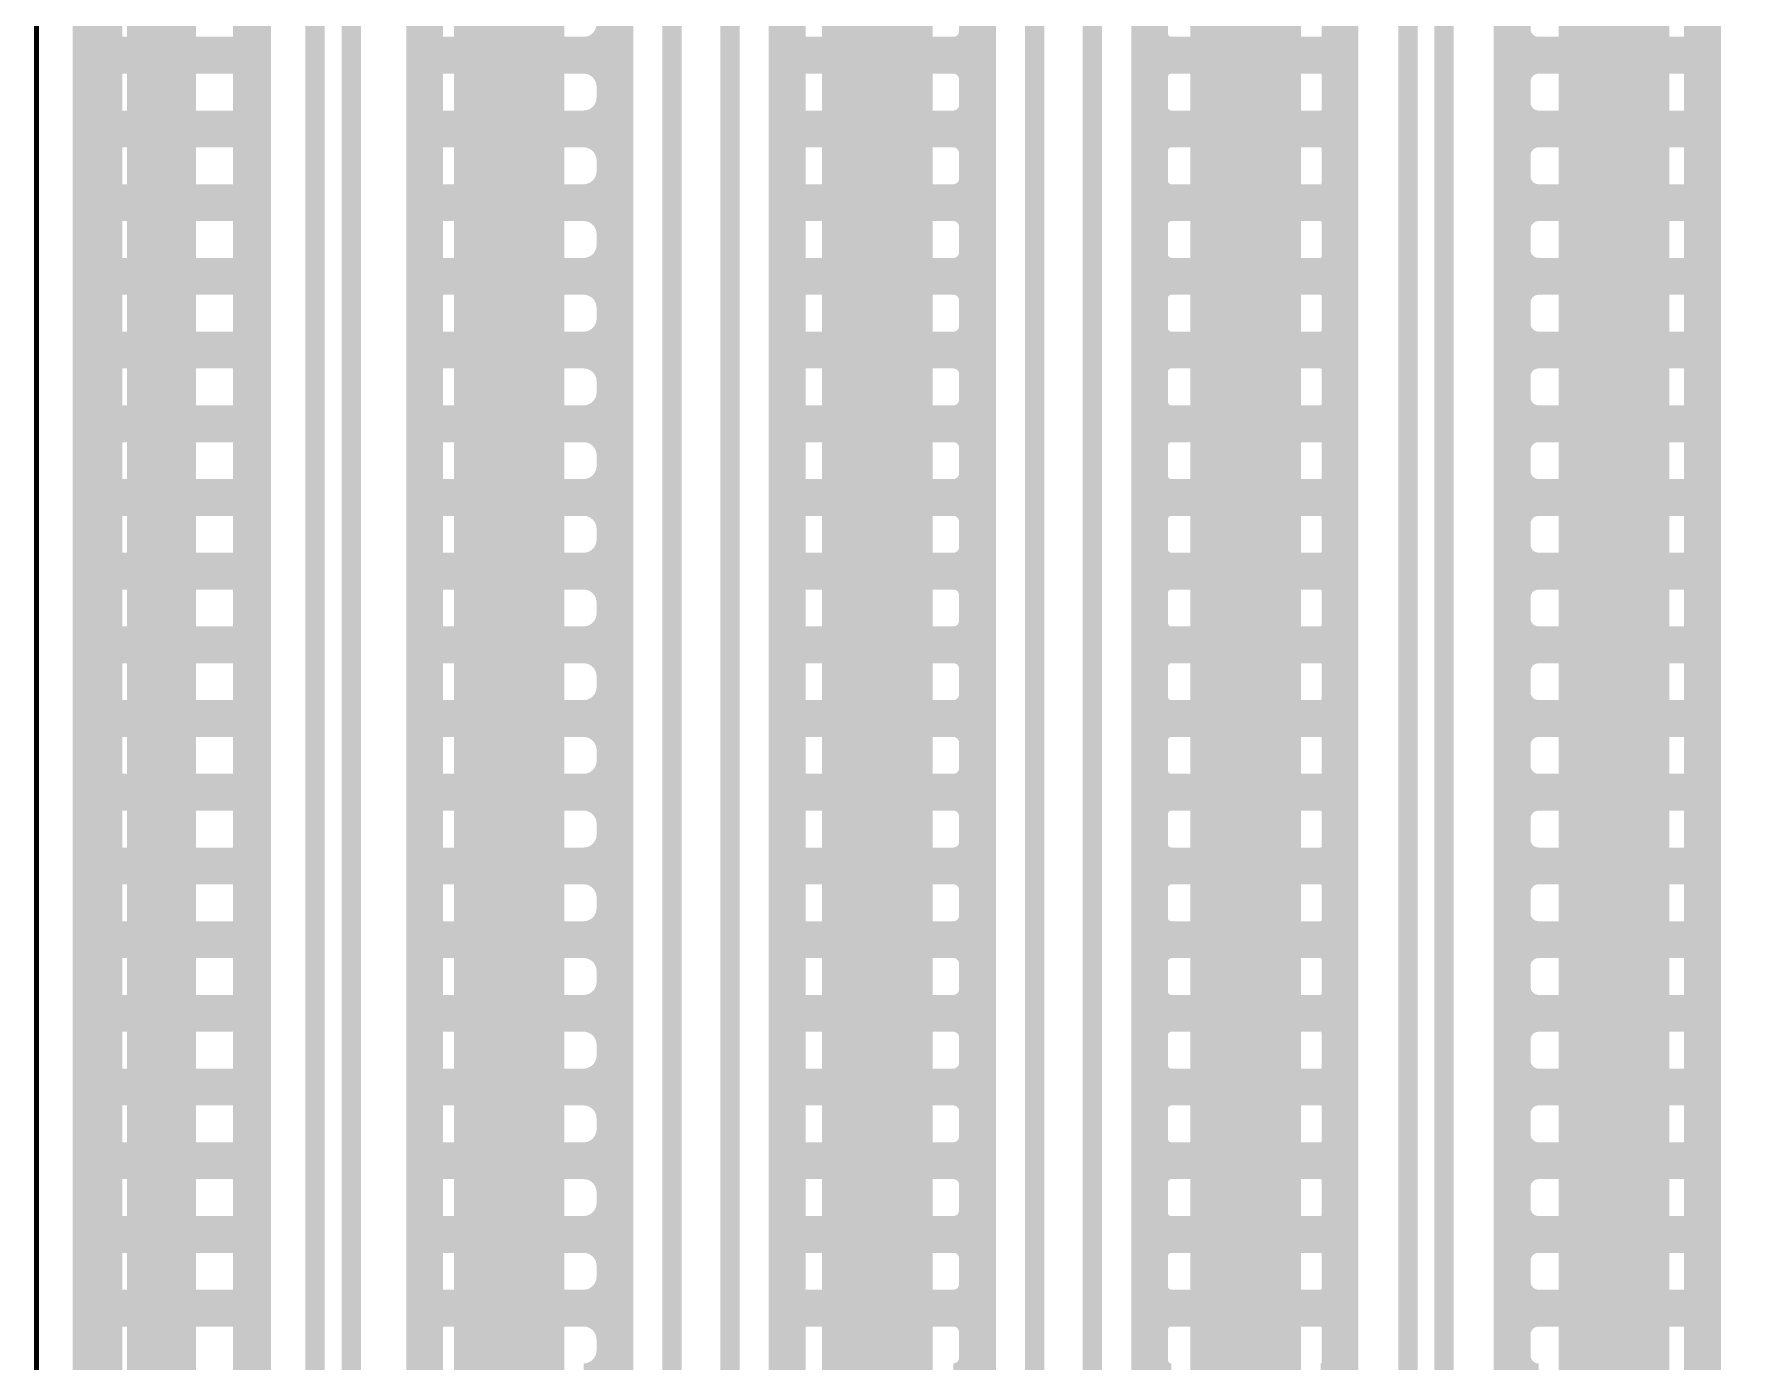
# Model space of a CAD drawing. Header units: millimetres. Extents: x 2260 to 2572, y -21 to 200.
# Drawn here: x 2292.68 to 2299.74, y 72.66 to 78.15 of the extents above; entities that cross this region are included whole.
import ezdxf

# ---------------------------------------------------------------- set-up
doc = ezdxf.new("R2010")
doc.units = ezdxf.units.MM
doc.layers.get('0').update_dxf_attribs({"lineweight": 18})
doc.layers.add('01', color=1, linetype='Continuous', lineweight=18)
doc.layers.add('DIM', color=3, linetype='Continuous', lineweight=13)

# ---------------------------------------------------------------- blocks, each defined once
blk = doc.blocks.new('PAD_R1')
blk.add_lwpolyline([(0.25, 0, 0.5, 0.5, 1), (-0.25, 0, 0.5, 0.5, 1)], format="xyseb", close=True)

msp = doc.modelspace()

# ---------------------------------------------------------------- linework, layer by layer
at = {"layer": '01'}
msp.add_lwpolyline([(2318.1914, 62.078, 0.02, 0.02, -0.414219), (2317.8914, 61.778, 0.02, 0.02, 0), (2292.9916, 61.778, 0.02, 0.02, -0.414219), (2292.6916, 62.078, 0.02, 0.02, 0), (2292.6916, 141.4405, 0.02, 0.02, -0.414219), (2292.9916, 141.7405, 0.02, 0.02, 0), (2317.8914, 141.7405, 0.02, 0.02, -0.414219), (2318.1914, 141.4405, 0.02, 0.02, 0)], format="xyseb", close=True, dxfattribs=at)
for points in [[(2293.1915, 139.8406, 0.2499, 0.2499, 0), (2293.1915, 63.6406, 0.2499, 0.2499, 0)], [(2294.6916, 139.8406, 0.2499, 0.2499, 0), (2294.6916, 63.6406, 0.2499, 0.2499, 0)], [(2296.1915, 139.8406, 0.2499, 0.2499, 0), (2296.1915, 63.6406, 0.2499, 0.2499, 0)], [(2297.6916, 139.8406, 0.2499, 0.2499, 0), (2297.6916, 63.6406, 0.2499, 0.2499, 0)], [(2299.1915, 139.8406, 0.2499, 0.2499, 0), (2299.1915, 63.6406, 0.2499, 0.2499, 0)], [(2292.9177, 137.2406, 0.1524, 0.1524, 0), (2292.9177, 66.2405, 0.1524, 0.1524, 0)], [(2292.9708, 137.2406, 0.1524, 0.1524, 0), (2292.9708, 66.2405, 0.1524, 0.1524, 0)], [(2293.2756, 137.2406, 0.1524, 0.1524, 0), (2293.2756, 66.2405, 0.1524, 0.1524, 0)], [(2293.5804, 137.2406, 0.1524, 0.1524, 0), (2293.5804, 66.2405, 0.1524, 0.1524, 0)], [(2293.5854, 137.2406, 0.1524, 0.1524, 0), (2293.5854, 66.2405, 0.1524, 0.1524, 0)], [(2294.2977, 137.2406, 0.1524, 0.1524, 0), (2294.2977, 66.2405, 0.1524, 0.1524, 0)], [(2294.4948, 137.2406, 0.1524, 0.1524, 0), (2294.4948, 66.2405, 0.1524, 0.1524, 0)], [(2294.7996, 137.2406, 0.1524, 0.1524, 0), (2294.7996, 66.2405, 0.1524, 0.1524, 0)], [(2295.0853, 66.3205, 0.1524, 0.1524, 0), (2295.0853, 137.2406, 0.1524, 0.1524, 0)], [(2295.7978, 137.2406, 0.1524, 0.1524, 0), (2295.7978, 66.2405, 0.1524, 0.1524, 0)], [(2296.0188, 137.2406, 0.1524, 0.1524, 0), (2296.0188, 66.2405, 0.1524, 0.1524, 0)], [(2296.3236, 137.2406, 0.1524, 0.1524, 0), (2296.3236, 66.2405, 0.1524, 0.1524, 0)], [(2296.5854, 66.3205, 0.1524, 0.1524, 0), (2296.5854, 137.2406, 0.1524, 0.1524, 0)], [(2297.2977, 66.3205, 0.1524, 0.1524, 0), (2297.2977, 137.2406, 0.1524, 0.1524, 0)], [(2297.5428, 137.2406, 0.1524, 0.1524, 0), (2297.5428, 66.2405, 0.1524, 0.1524, 0)], [(2297.8476, 137.2406, 0.1524, 0.1524, 0), (2297.8476, 66.2405, 0.1524, 0.1524, 0)], [(2298.0853, 66.3205, 0.1524, 0.1524, 0), (2298.0853, 137.2406, 0.1524, 0.1524, 0)], [(2298.7978, 66.3205, 0.1524, 0.1524, 0), (2298.7978, 137.2406, 0.1524, 0.1524, 0)], [(2299.0668, 137.2406, 0.1524, 0.1524, 0), (2299.0668, 66.2405, 0.1524, 0.1524, 0)], [(2299.3716, 137.2406, 0.1524, 0.1524, 0), (2299.3716, 66.2405, 0.1524, 0.1524, 0)], [(2299.5854, 137.2406, 0.1524, 0.1524, 0), (2299.5854, 66.2405, 0.1524, 0.1524, 0)], [(2295.0853, 78.1929, 0.1524, 0.1524, -0.414228), (2294.9553, 78.0629, 0.1524, 0.1524, 0)], [(2296.5854, 78.1629, 0.1524, 0.1524, -0.414228), (2296.4854, 78.0629, 0.1524, 0.1524, 0)], [(2298.7978, 78.1729, 0.1524, 0.1524, 0.414232), (2298.9078, 78.0629, 0.1524, 0.1524, 0)], [(2297.2977, 78.1529, 0.1524, 0.1524, 0.414231), (2297.3877, 78.0629, 0.1524, 0.1524, 0)], [(2298.0853, 78.1429, 0.1524, 0.1524, -0.414252), (2298.0053, 78.0629, 0.1524, 0.1524, 0)], [(2292.9177, 78.0629, 0.1524, 0.1524, 0), (2293.5854, 78.0629, 0.1524, 0.1524, 0)], [(2294.2977, 78.0629, 0.1524, 0.1524, 0), (2295.0853, 78.0629, 0.1524, 0.1524, 0)], [(2295.0853, 77.9329, 0.1524, 0.1524, 0.414228), (2294.9553, 78.0629, 0.1524, 0.1524, 0)], [(2295.7978, 78.0629, 0.1524, 0.1524, 0), (2296.5854, 78.0629, 0.1524, 0.1524, 0)], [(2296.5854, 77.9629, 0.1524, 0.1524, 0.414228), (2296.4854, 78.0629, 0.1524, 0.1524, 0)], [(2297.2977, 78.0629, 0.1524, 0.1524, 0), (2298.0853, 78.0629, 0.1524, 0.1524, 0)], [(2297.2977, 77.9729, 0.1524, 0.1524, -0.414231), (2297.3877, 78.0629, 0.1524, 0.1524, 0)], [(2298.0853, 77.9829, 0.1524, 0.1524, 0.414252), (2298.0053, 78.0629, 0.1524, 0.1524, 0)], [(2298.7978, 78.0629, 0.1524, 0.1524, 0), (2299.5854, 78.0629, 0.1524, 0.1524, 0)], [(2298.7978, 77.9529, 0.1524, 0.1524, -0.414232), (2298.9078, 78.0629, 0.1524, 0.1524, 0)], [(2295.0853, 77.8881, 0.1524, 0.1524, -0.414228), (2294.9553, 77.7581, 0.1524, 0.1524, 0)], [(2296.5854, 77.8581, 0.1524, 0.1524, -0.414228), (2296.4854, 77.7581, 0.1524, 0.1524, 0)], [(2297.2977, 77.8481, 0.1524, 0.1524, 0.414231), (2297.3877, 77.7581, 0.1524, 0.1524, 0)], [(2298.0853, 77.8381, 0.1524, 0.1524, -0.414252), (2298.0053, 77.7581, 0.1524, 0.1524, 0)], [(2298.7978, 77.8681, 0.1524, 0.1524, 0.414232), (2298.9078, 77.7581, 0.1524, 0.1524, 0)], [(2292.9177, 77.7581, 0.1524, 0.1524, 0), (2293.5854, 77.7581, 0.1524, 0.1524, 0)], [(2294.2977, 77.7581, 0.1524, 0.1524, 0), (2295.0853, 77.7581, 0.1524, 0.1524, 0)], [(2295.0853, 77.6281, 0.1524, 0.1524, 0.414228), (2294.9553, 77.7581, 0.1524, 0.1524, 0)], [(2295.7978, 77.7581, 0.1524, 0.1524, 0), (2296.5854, 77.7581, 0.1524, 0.1524, 0)], [(2296.5854, 77.6581, 0.1524, 0.1524, 0.414228), (2296.4854, 77.7581, 0.1524, 0.1524, 0)], [(2297.2977, 77.7581, 0.1524, 0.1524, 0), (2298.0853, 77.7581, 0.1524, 0.1524, 0)], [(2297.2977, 77.6681, 0.1524, 0.1524, -0.414231), (2297.3877, 77.7581, 0.1524, 0.1524, 0)], [(2298.0853, 77.6781, 0.1524, 0.1524, 0.414252), (2298.0053, 77.7581, 0.1524, 0.1524, 0)], [(2298.7978, 77.7581, 0.1524, 0.1524, 0), (2299.5854, 77.7581, 0.1524, 0.1524, 0)], [(2298.7978, 77.6481, 0.1524, 0.1524, -0.414232), (2298.9078, 77.7581, 0.1524, 0.1524, 0)], [(2295.0853, 77.5833, 0.1524, 0.1524, -0.414228), (2294.9553, 77.4533, 0.1524, 0.1524, 0)], [(2296.5854, 77.5533, 0.1524, 0.1524, -0.414228), (2296.4854, 77.4533, 0.1524, 0.1524, 0)], [(2297.2977, 77.5433, 0.1524, 0.1524, 0.414231), (2297.3877, 77.4533, 0.1524, 0.1524, 0)], [(2298.0853, 77.5333, 0.1524, 0.1524, -0.414252), (2298.0053, 77.4533, 0.1524, 0.1524, 0)], [(2298.7978, 77.5633, 0.1524, 0.1524, 0.414232), (2298.9078, 77.4533, 0.1524, 0.1524, 0)], [(2292.9177, 77.4533, 0.1524, 0.1524, 0), (2293.5854, 77.4533, 0.1524, 0.1524, 0)], [(2294.2977, 77.4533, 0.1524, 0.1524, 0), (2295.0853, 77.4533, 0.1524, 0.1524, 0)], [(2295.0853, 77.3233, 0.1524, 0.1524, 0.414228), (2294.9553, 77.4533, 0.1524, 0.1524, 0)], [(2295.7978, 77.4533, 0.1524, 0.1524, 0), (2296.5854, 77.4533, 0.1524, 0.1524, 0)], [(2296.5854, 77.3533, 0.1524, 0.1524, 0.414228), (2296.4854, 77.4533, 0.1524, 0.1524, 0)], [(2297.2977, 77.4533, 0.1524, 0.1524, 0), (2298.0853, 77.4533, 0.1524, 0.1524, 0)], [(2297.2977, 77.3633, 0.1524, 0.1524, -0.414231), (2297.3877, 77.4533, 0.1524, 0.1524, 0)], [(2298.0853, 77.3733, 0.1524, 0.1524, 0.414252), (2298.0053, 77.4533, 0.1524, 0.1524, 0)], [(2298.7978, 77.4533, 0.1524, 0.1524, 0), (2299.5854, 77.4533, 0.1524, 0.1524, 0)], [(2298.7978, 77.3433, 0.1524, 0.1524, -0.414232), (2298.9078, 77.4533, 0.1524, 0.1524, 0)], [(2295.0853, 77.2785, 0.1524, 0.1524, -0.414228), (2294.9553, 77.1485, 0.1524, 0.1524, 0)], [(2296.5854, 77.2485, 0.1524, 0.1524, -0.414228), (2296.4854, 77.1485, 0.1524, 0.1524, 0)], [(2298.7978, 77.2585, 0.1524, 0.1524, 0.414232), (2298.9078, 77.1485, 0.1524, 0.1524, 0)], [(2297.2977, 77.2385, 0.1524, 0.1524, 0.414231), (2297.3877, 77.1485, 0.1524, 0.1524, 0)], [(2298.0853, 77.2285, 0.1524, 0.1524, -0.414252), (2298.0053, 77.1485, 0.1524, 0.1524, 0)], [(2292.9177, 77.1485, 0.1524, 0.1524, 0), (2293.5854, 77.1485, 0.1524, 0.1524, 0)], [(2294.2977, 77.1485, 0.1524, 0.1524, 0), (2295.0853, 77.1485, 0.1524, 0.1524, 0)], [(2295.0853, 77.0185, 0.1524, 0.1524, 0.414228), (2294.9553, 77.1485, 0.1524, 0.1524, 0)], [(2295.7978, 77.1485, 0.1524, 0.1524, 0), (2296.5854, 77.1485, 0.1524, 0.1524, 0)], [(2296.5854, 77.0485, 0.1524, 0.1524, 0.414228), (2296.4854, 77.1485, 0.1524, 0.1524, 0)], [(2297.2977, 77.1485, 0.1524, 0.1524, 0), (2298.0853, 77.1485, 0.1524, 0.1524, 0)], [(2297.2977, 77.0585, 0.1524, 0.1524, -0.414231), (2297.3877, 77.1485, 0.1524, 0.1524, 0)], [(2298.0853, 77.0685, 0.1524, 0.1524, 0.414252), (2298.0053, 77.1485, 0.1524, 0.1524, 0)], [(2298.7978, 77.1485, 0.1524, 0.1524, 0), (2299.5854, 77.1485, 0.1524, 0.1524, 0)], [(2298.7978, 77.0385, 0.1524, 0.1524, -0.414232), (2298.9078, 77.1485, 0.1524, 0.1524, 0)], [(2295.0853, 76.9737, 0.1524, 0.1524, -0.414228), (2294.9553, 76.8437, 0.1524, 0.1524, 0)], [(2296.5854, 76.9437, 0.1524, 0.1524, -0.414228), (2296.4854, 76.8437, 0.1524, 0.1524, 0)], [(2297.2977, 76.9337, 0.1524, 0.1524, 0.414231), (2297.3877, 76.8437, 0.1524, 0.1524, 0)], [(2298.0853, 76.9237, 0.1524, 0.1524, -0.414252), (2298.0053, 76.8437, 0.1524, 0.1524, 0)], [(2298.7978, 76.9537, 0.1524, 0.1524, 0.414232), (2298.9078, 76.8437, 0.1524, 0.1524, 0)], [(2292.9177, 76.8437, 0.1524, 0.1524, 0), (2293.5854, 76.8437, 0.1524, 0.1524, 0)], [(2294.2977, 76.8437, 0.1524, 0.1524, 0), (2295.0853, 76.8437, 0.1524, 0.1524, 0)], [(2295.0853, 76.7137, 0.1524, 0.1524, 0.414228), (2294.9553, 76.8437, 0.1524, 0.1524, 0)], [(2295.7978, 76.8437, 0.1524, 0.1524, 0), (2296.5854, 76.8437, 0.1524, 0.1524, 0)], [(2296.5854, 76.7437, 0.1524, 0.1524, 0.414228), (2296.4854, 76.8437, 0.1524, 0.1524, 0)], [(2297.2977, 76.8437, 0.1524, 0.1524, 0), (2298.0853, 76.8437, 0.1524, 0.1524, 0)], [(2297.2977, 76.7537, 0.1524, 0.1524, -0.414231), (2297.3877, 76.8437, 0.1524, 0.1524, 0)], [(2298.0853, 76.7637, 0.1524, 0.1524, 0.414252), (2298.0053, 76.8437, 0.1524, 0.1524, 0)], [(2298.7978, 76.8437, 0.1524, 0.1524, 0), (2299.5854, 76.8437, 0.1524, 0.1524, 0)], [(2298.7978, 76.7337, 0.1524, 0.1524, -0.414232), (2298.9078, 76.8437, 0.1524, 0.1524, 0)], [(2295.0853, 76.6689, 0.1524, 0.1524, -0.414228), (2294.9553, 76.5389, 0.1524, 0.1524, 0)], [(2296.5854, 76.6389, 0.1524, 0.1524, -0.414228), (2296.4854, 76.5389, 0.1524, 0.1524, 0)], [(2297.2977, 76.6289, 0.1524, 0.1524, 0.414231), (2297.3877, 76.5389, 0.1524, 0.1524, 0)], [(2298.0853, 76.6189, 0.1524, 0.1524, -0.414252), (2298.0053, 76.5389, 0.1524, 0.1524, 0)], [(2298.7978, 76.6489, 0.1524, 0.1524, 0.414232), (2298.9078, 76.5389, 0.1524, 0.1524, 0)], [(2292.9177, 76.5389, 0.1524, 0.1524, 0), (2293.5854, 76.5389, 0.1524, 0.1524, 0)], [(2294.2977, 76.5389, 0.1524, 0.1524, 0), (2295.0853, 76.5389, 0.1524, 0.1524, 0)], [(2295.0853, 76.4089, 0.1524, 0.1524, 0.414228), (2294.9553, 76.5389, 0.1524, 0.1524, 0)], [(2295.7978, 76.5389, 0.1524, 0.1524, 0), (2296.5854, 76.5389, 0.1524, 0.1524, 0)], [(2296.5854, 76.4389, 0.1524, 0.1524, 0.414228), (2296.4854, 76.5389, 0.1524, 0.1524, 0)], [(2297.2977, 76.5389, 0.1524, 0.1524, 0), (2298.0853, 76.5389, 0.1524, 0.1524, 0)], [(2297.2977, 76.4489, 0.1524, 0.1524, -0.414231), (2297.3877, 76.5389, 0.1524, 0.1524, 0)], [(2298.0853, 76.4589, 0.1524, 0.1524, 0.414252), (2298.0053, 76.5389, 0.1524, 0.1524, 0)], [(2298.7978, 76.5389, 0.1524, 0.1524, 0), (2299.5854, 76.5389, 0.1524, 0.1524, 0)], [(2298.7978, 76.4289, 0.1524, 0.1524, -0.414232), (2298.9078, 76.5389, 0.1524, 0.1524, 0)], [(2295.0853, 76.3641, 0.1524, 0.1524, -0.414228), (2294.9553, 76.2341, 0.1524, 0.1524, 0)], [(2296.5854, 76.3341, 0.1524, 0.1524, -0.414228), (2296.4854, 76.2341, 0.1524, 0.1524, 0)], [(2298.7978, 76.3441, 0.1524, 0.1524, 0.414232), (2298.9078, 76.2341, 0.1524, 0.1524, 0)], [(2297.2977, 76.3241, 0.1524, 0.1524, 0.414231), (2297.3877, 76.2341, 0.1524, 0.1524, 0)], [(2298.0853, 76.3141, 0.1524, 0.1524, -0.414252), (2298.0053, 76.2341, 0.1524, 0.1524, 0)], [(2292.9177, 76.2341, 0.1524, 0.1524, 0), (2293.5854, 76.2341, 0.1524, 0.1524, 0)], [(2294.2977, 76.2341, 0.1524, 0.1524, 0), (2295.0853, 76.2341, 0.1524, 0.1524, 0)], [(2295.0853, 76.1041, 0.1524, 0.1524, 0.414228), (2294.9553, 76.2341, 0.1524, 0.1524, 0)], [(2295.7978, 76.2341, 0.1524, 0.1524, 0), (2296.5854, 76.2341, 0.1524, 0.1524, 0)], [(2296.5854, 76.1341, 0.1524, 0.1524, 0.414228), (2296.4854, 76.2341, 0.1524, 0.1524, 0)], [(2297.2977, 76.2341, 0.1524, 0.1524, 0), (2298.0853, 76.2341, 0.1524, 0.1524, 0)], [(2297.2977, 76.1441, 0.1524, 0.1524, -0.414231), (2297.3877, 76.2341, 0.1524, 0.1524, 0)], [(2298.0853, 76.1541, 0.1524, 0.1524, 0.414252), (2298.0053, 76.2341, 0.1524, 0.1524, 0)], [(2298.7978, 76.2341, 0.1524, 0.1524, 0), (2299.5854, 76.2341, 0.1524, 0.1524, 0)], [(2298.7978, 76.1241, 0.1524, 0.1524, -0.414232), (2298.9078, 76.2341, 0.1524, 0.1524, 0)], [(2295.0853, 76.0593, 0.1524, 0.1524, -0.414228), (2294.9553, 75.9293, 0.1524, 0.1524, 0)], [(2296.5854, 76.0293, 0.1524, 0.1524, -0.414228), (2296.4854, 75.9293, 0.1524, 0.1524, 0)], [(2297.2977, 76.0193, 0.1524, 0.1524, 0.414231), (2297.3877, 75.9293, 0.1524, 0.1524, 0)], [(2298.0853, 76.0093, 0.1524, 0.1524, -0.414252), (2298.0053, 75.9293, 0.1524, 0.1524, 0)], [(2298.7978, 76.0393, 0.1524, 0.1524, 0.414232), (2298.9078, 75.9293, 0.1524, 0.1524, 0)], [(2292.9177, 75.9293, 0.1524, 0.1524, 0), (2293.5854, 75.9293, 0.1524, 0.1524, 0)], [(2294.2977, 75.9293, 0.1524, 0.1524, 0), (2295.0853, 75.9293, 0.1524, 0.1524, 0)], [(2295.0853, 75.7993, 0.1524, 0.1524, 0.414228), (2294.9553, 75.9293, 0.1524, 0.1524, 0)], [(2295.7978, 75.9293, 0.1524, 0.1524, 0), (2296.5854, 75.9293, 0.1524, 0.1524, 0)], [(2296.5854, 75.8293, 0.1524, 0.1524, 0.414228), (2296.4854, 75.9293, 0.1524, 0.1524, 0)], [(2297.2977, 75.9293, 0.1524, 0.1524, 0), (2298.0853, 75.9293, 0.1524, 0.1524, 0)], [(2297.2977, 75.8393, 0.1524, 0.1524, -0.414231), (2297.3877, 75.9293, 0.1524, 0.1524, 0)], [(2298.0853, 75.8493, 0.1524, 0.1524, 0.414252), (2298.0053, 75.9293, 0.1524, 0.1524, 0)], [(2298.7978, 75.9293, 0.1524, 0.1524, 0), (2299.5854, 75.9293, 0.1524, 0.1524, 0)], [(2298.7978, 75.8193, 0.1524, 0.1524, -0.414232), (2298.9078, 75.9293, 0.1524, 0.1524, 0)], [(2295.0853, 75.7545, 0.1524, 0.1524, -0.414228), (2294.9553, 75.6245, 0.1524, 0.1524, 0)], [(2296.5854, 75.7245, 0.1524, 0.1524, -0.414228), (2296.4854, 75.6245, 0.1524, 0.1524, 0)], [(2297.2977, 75.7145, 0.1524, 0.1524, 0.414231), (2297.3877, 75.6245, 0.1524, 0.1524, 0)], [(2298.0853, 75.7045, 0.1524, 0.1524, -0.414252), (2298.0053, 75.6245, 0.1524, 0.1524, 0)], [(2298.7978, 75.7345, 0.1524, 0.1524, 0.414232), (2298.9078, 75.6245, 0.1524, 0.1524, 0)], [(2292.9177, 75.6245, 0.1524, 0.1524, 0), (2293.5854, 75.6245, 0.1524, 0.1524, 0)], [(2294.2977, 75.6245, 0.1524, 0.1524, 0), (2295.0853, 75.6245, 0.1524, 0.1524, 0)], [(2295.0853, 75.4945, 0.1524, 0.1524, 0.414228), (2294.9553, 75.6245, 0.1524, 0.1524, 0)], [(2295.7978, 75.6245, 0.1524, 0.1524, 0), (2296.5854, 75.6245, 0.1524, 0.1524, 0)], [(2296.5854, 75.5245, 0.1524, 0.1524, 0.414228), (2296.4854, 75.6245, 0.1524, 0.1524, 0)], [(2297.2977, 75.6245, 0.1524, 0.1524, 0), (2298.0853, 75.6245, 0.1524, 0.1524, 0)], [(2297.2977, 75.5345, 0.1524, 0.1524, -0.414231), (2297.3877, 75.6245, 0.1524, 0.1524, 0)], [(2298.0853, 75.5445, 0.1524, 0.1524, 0.414252), (2298.0053, 75.6245, 0.1524, 0.1524, 0)], [(2298.7978, 75.6245, 0.1524, 0.1524, 0), (2299.5854, 75.6245, 0.1524, 0.1524, 0)], [(2298.7978, 75.5145, 0.1524, 0.1524, -0.414232), (2298.9078, 75.6245, 0.1524, 0.1524, 0)], [(2295.0853, 75.4497, 0.1524, 0.1524, -0.414228), (2294.9553, 75.3197, 0.1524, 0.1524, 0)], [(2296.5854, 75.4197, 0.1524, 0.1524, -0.414228), (2296.4854, 75.3197, 0.1524, 0.1524, 0)], [(2297.2977, 75.4097, 0.1524, 0.1524, 0.414231), (2297.3877, 75.3197, 0.1524, 0.1524, 0)], [(2298.7978, 75.4297, 0.1524, 0.1524, 0.414232), (2298.9078, 75.3197, 0.1524, 0.1524, 0)], [(2298.0853, 75.3997, 0.1524, 0.1524, -0.414252), (2298.0053, 75.3197, 0.1524, 0.1524, 0)], [(2292.9177, 75.3197, 0.1524, 0.1524, 0), (2293.5854, 75.3197, 0.1524, 0.1524, 0)], [(2294.2977, 75.3197, 0.1524, 0.1524, 0), (2295.0853, 75.3197, 0.1524, 0.1524, 0)], [(2295.0853, 75.1897, 0.1524, 0.1524, 0.414228), (2294.9553, 75.3197, 0.1524, 0.1524, 0)], [(2295.7978, 75.3197, 0.1524, 0.1524, 0), (2296.5854, 75.3197, 0.1524, 0.1524, 0)], [(2296.5854, 75.2197, 0.1524, 0.1524, 0.414228), (2296.4854, 75.3197, 0.1524, 0.1524, 0)], [(2297.2977, 75.3197, 0.1524, 0.1524, 0), (2298.0853, 75.3197, 0.1524, 0.1524, 0)], [(2297.2977, 75.2297, 0.1524, 0.1524, -0.414231), (2297.3877, 75.3197, 0.1524, 0.1524, 0)], [(2298.0853, 75.2397, 0.1524, 0.1524, 0.414252), (2298.0053, 75.3197, 0.1524, 0.1524, 0)], [(2298.7978, 75.3197, 0.1524, 0.1524, 0), (2299.5854, 75.3197, 0.1524, 0.1524, 0)], [(2298.7978, 75.2097, 0.1524, 0.1524, -0.414232), (2298.9078, 75.3197, 0.1524, 0.1524, 0)], [(2295.0853, 75.1449, 0.1524, 0.1524, -0.414228), (2294.9553, 75.0149, 0.1524, 0.1524, 0)], [(2296.5854, 75.1149, 0.1524, 0.1524, -0.414228), (2296.4854, 75.0149, 0.1524, 0.1524, 0)], [(2297.2977, 75.1049, 0.1524, 0.1524, 0.414231), (2297.3877, 75.0149, 0.1524, 0.1524, 0)], [(2298.0853, 75.0949, 0.1524, 0.1524, -0.414252), (2298.0053, 75.0149, 0.1524, 0.1524, 0)], [(2298.7978, 75.1249, 0.1524, 0.1524, 0.414232), (2298.9078, 75.0149, 0.1524, 0.1524, 0)], [(2292.9177, 75.0149, 0.1524, 0.1524, 0), (2293.5854, 75.0149, 0.1524, 0.1524, 0)], [(2294.2977, 75.0149, 0.1524, 0.1524, 0), (2295.0853, 75.0149, 0.1524, 0.1524, 0)], [(2295.0853, 74.8849, 0.1524, 0.1524, 0.414228), (2294.9553, 75.0149, 0.1524, 0.1524, 0)], [(2295.7978, 75.0149, 0.1524, 0.1524, 0), (2296.5854, 75.0149, 0.1524, 0.1524, 0)], [(2296.5854, 74.9149, 0.1524, 0.1524, 0.414228), (2296.4854, 75.0149, 0.1524, 0.1524, 0)], [(2297.2977, 75.0149, 0.1524, 0.1524, 0), (2298.0853, 75.0149, 0.1524, 0.1524, 0)], [(2297.2977, 74.9249, 0.1524, 0.1524, -0.414231), (2297.3877, 75.0149, 0.1524, 0.1524, 0)], [(2298.0853, 74.9349, 0.1524, 0.1524, 0.414252), (2298.0053, 75.0149, 0.1524, 0.1524, 0)], [(2298.7978, 75.0149, 0.1524, 0.1524, 0), (2299.5854, 75.0149, 0.1524, 0.1524, 0)], [(2298.7978, 74.9049, 0.1524, 0.1524, -0.414232), (2298.9078, 75.0149, 0.1524, 0.1524, 0)], [(2295.0853, 74.8401, 0.1524, 0.1524, -0.414228), (2294.9553, 74.7101, 0.1524, 0.1524, 0)], [(2296.5854, 74.8101, 0.1524, 0.1524, -0.414228), (2296.4854, 74.7101, 0.1524, 0.1524, 0)], [(2297.2977, 74.8001, 0.1524, 0.1524, 0.414231), (2297.3877, 74.7101, 0.1524, 0.1524, 0)], [(2298.0853, 74.7901, 0.1524, 0.1524, -0.414252), (2298.0053, 74.7101, 0.1524, 0.1524, 0)], [(2298.7978, 74.8201, 0.1524, 0.1524, 0.414232), (2298.9078, 74.7101, 0.1524, 0.1524, 0)], [(2292.9177, 74.7101, 0.1524, 0.1524, 0), (2293.5854, 74.7101, 0.1524, 0.1524, 0)], [(2294.2977, 74.7101, 0.1524, 0.1524, 0), (2295.0853, 74.7101, 0.1524, 0.1524, 0)], [(2295.0853, 74.5801, 0.1524, 0.1524, 0.414228), (2294.9553, 74.7101, 0.1524, 0.1524, 0)], [(2295.7978, 74.7101, 0.1524, 0.1524, 0), (2296.5854, 74.7101, 0.1524, 0.1524, 0)], [(2296.5854, 74.6101, 0.1524, 0.1524, 0.414228), (2296.4854, 74.7101, 0.1524, 0.1524, 0)], [(2297.2977, 74.7101, 0.1524, 0.1524, 0), (2298.0853, 74.7101, 0.1524, 0.1524, 0)], [(2297.2977, 74.6201, 0.1524, 0.1524, -0.414231), (2297.3877, 74.7101, 0.1524, 0.1524, 0)], [(2298.0853, 74.6301, 0.1524, 0.1524, 0.414252), (2298.0053, 74.7101, 0.1524, 0.1524, 0)], [(2298.7978, 74.7101, 0.1524, 0.1524, 0), (2299.5854, 74.7101, 0.1524, 0.1524, 0)], [(2298.7978, 74.6001, 0.1524, 0.1524, -0.414232), (2298.9078, 74.7101, 0.1524, 0.1524, 0)], [(2295.0853, 74.5353, 0.1524, 0.1524, -0.414228), (2294.9553, 74.4053, 0.1524, 0.1524, 0)], [(2296.5854, 74.5053, 0.1524, 0.1524, -0.414228), (2296.4854, 74.4053, 0.1524, 0.1524, 0)], [(2297.2977, 74.4953, 0.1524, 0.1524, 0.414231), (2297.3877, 74.4053, 0.1524, 0.1524, 0)], [(2298.7978, 74.5153, 0.1524, 0.1524, 0.414232), (2298.9078, 74.4053, 0.1524, 0.1524, 0)], [(2298.0853, 74.4853, 0.1524, 0.1524, -0.414252), (2298.0053, 74.4053, 0.1524, 0.1524, 0)], [(2292.9177, 74.4053, 0.1524, 0.1524, 0), (2293.5854, 74.4053, 0.1524, 0.1524, 0)], [(2294.2977, 74.4053, 0.1524, 0.1524, 0), (2295.0853, 74.4053, 0.1524, 0.1524, 0)], [(2295.0853, 74.2753, 0.1524, 0.1524, 0.414228), (2294.9553, 74.4053, 0.1524, 0.1524, 0)], [(2295.7978, 74.4053, 0.1524, 0.1524, 0), (2296.5854, 74.4053, 0.1524, 0.1524, 0)], [(2296.5854, 74.3053, 0.1524, 0.1524, 0.414228), (2296.4854, 74.4053, 0.1524, 0.1524, 0)], [(2297.2977, 74.4053, 0.1524, 0.1524, 0), (2298.0853, 74.4053, 0.1524, 0.1524, 0)], [(2297.2977, 74.3153, 0.1524, 0.1524, -0.414231), (2297.3877, 74.4053, 0.1524, 0.1524, 0)], [(2298.0853, 74.3253, 0.1524, 0.1524, 0.414252), (2298.0053, 74.4053, 0.1524, 0.1524, 0)], [(2298.7978, 74.4053, 0.1524, 0.1524, 0), (2299.5854, 74.4053, 0.1524, 0.1524, 0)], [(2298.7978, 74.2953, 0.1524, 0.1524, -0.414232), (2298.9078, 74.4053, 0.1524, 0.1524, 0)], [(2295.0853, 74.2305, 0.1524, 0.1524, -0.414228), (2294.9553, 74.1005, 0.1524, 0.1524, 0)], [(2298.7978, 74.2105, 0.1524, 0.1524, 0.414232), (2298.9078, 74.1005, 0.1524, 0.1524, 0)], [(2296.5854, 74.2005, 0.1524, 0.1524, -0.414228), (2296.4854, 74.1005, 0.1524, 0.1524, 0)], [(2297.2977, 74.1905, 0.1524, 0.1524, 0.414231), (2297.3877, 74.1005, 0.1524, 0.1524, 0)], [(2298.0853, 74.1805, 0.1524, 0.1524, -0.414252), (2298.0053, 74.1005, 0.1524, 0.1524, 0)], [(2292.9177, 74.1005, 0.1524, 0.1524, 0), (2293.5854, 74.1005, 0.1524, 0.1524, 0)], [(2294.2977, 74.1005, 0.1524, 0.1524, 0), (2295.0853, 74.1005, 0.1524, 0.1524, 0)], [(2295.0853, 73.9705, 0.1524, 0.1524, 0.414228), (2294.9553, 74.1005, 0.1524, 0.1524, 0)], [(2295.7978, 74.1005, 0.1524, 0.1524, 0), (2296.5854, 74.1005, 0.1524, 0.1524, 0)], [(2296.5854, 74.0005, 0.1524, 0.1524, 0.414228), (2296.4854, 74.1005, 0.1524, 0.1524, 0)], [(2297.2977, 74.1005, 0.1524, 0.1524, 0), (2298.0853, 74.1005, 0.1524, 0.1524, 0)], [(2297.2977, 74.0105, 0.1524, 0.1524, -0.414231), (2297.3877, 74.1005, 0.1524, 0.1524, 0)], [(2298.0853, 74.0205, 0.1524, 0.1524, 0.414252), (2298.0053, 74.1005, 0.1524, 0.1524, 0)], [(2298.7978, 74.1005, 0.1524, 0.1524, 0), (2299.5854, 74.1005, 0.1524, 0.1524, 0)], [(2298.7978, 73.9905, 0.1524, 0.1524, -0.414232), (2298.9078, 74.1005, 0.1524, 0.1524, 0)], [(2295.0853, 73.9257, 0.1524, 0.1524, -0.414228), (2294.9553, 73.7957, 0.1524, 0.1524, 0)], [(2296.5854, 73.8957, 0.1524, 0.1524, -0.414228), (2296.4854, 73.7957, 0.1524, 0.1524, 0)], [(2297.2977, 73.8857, 0.1524, 0.1524, 0.414231), (2297.3877, 73.7957, 0.1524, 0.1524, 0)], [(2298.0853, 73.8757, 0.1524, 0.1524, -0.414252), (2298.0053, 73.7957, 0.1524, 0.1524, 0)], [(2298.7978, 73.9057, 0.1524, 0.1524, 0.414232), (2298.9078, 73.7957, 0.1524, 0.1524, 0)], [(2292.9177, 73.7957, 0.1524, 0.1524, 0), (2293.5854, 73.7957, 0.1524, 0.1524, 0)], [(2294.2977, 73.7957, 0.1524, 0.1524, 0), (2295.0853, 73.7957, 0.1524, 0.1524, 0)], [(2295.0853, 73.6657, 0.1524, 0.1524, 0.414228), (2294.9553, 73.7957, 0.1524, 0.1524, 0)], [(2295.7978, 73.7957, 0.1524, 0.1524, 0), (2296.5854, 73.7957, 0.1524, 0.1524, 0)], [(2296.5854, 73.6957, 0.1524, 0.1524, 0.414228), (2296.4854, 73.7957, 0.1524, 0.1524, 0)], [(2297.2977, 73.7957, 0.1524, 0.1524, 0), (2298.0853, 73.7957, 0.1524, 0.1524, 0)], [(2297.2977, 73.7057, 0.1524, 0.1524, -0.414231), (2297.3877, 73.7957, 0.1524, 0.1524, 0)], [(2298.0853, 73.7157, 0.1524, 0.1524, 0.414252), (2298.0053, 73.7957, 0.1524, 0.1524, 0)], [(2298.7978, 73.7957, 0.1524, 0.1524, 0), (2299.5854, 73.7957, 0.1524, 0.1524, 0)], [(2298.7978, 73.6857, 0.1524, 0.1524, -0.414232), (2298.9078, 73.7957, 0.1524, 0.1524, 0)], [(2295.0853, 73.6209, 0.1524, 0.1524, -0.414228), (2294.9553, 73.4909, 0.1524, 0.1524, 0)], [(2296.5854, 73.5909, 0.1524, 0.1524, -0.414228), (2296.4854, 73.4909, 0.1524, 0.1524, 0)], [(2297.2977, 73.5809, 0.1524, 0.1524, 0.414231), (2297.3877, 73.4909, 0.1524, 0.1524, 0)], [(2298.7978, 73.6009, 0.1524, 0.1524, 0.414232), (2298.9078, 73.4909, 0.1524, 0.1524, 0)], [(2298.0853, 73.5709, 0.1524, 0.1524, -0.414252), (2298.0053, 73.4909, 0.1524, 0.1524, 0)], [(2292.9177, 73.4909, 0.1524, 0.1524, 0), (2293.5854, 73.4909, 0.1524, 0.1524, 0)], [(2294.2977, 73.4909, 0.1524, 0.1524, 0), (2295.0853, 73.4909, 0.1524, 0.1524, 0)], [(2295.0853, 73.3609, 0.1524, 0.1524, 0.414228), (2294.9553, 73.4909, 0.1524, 0.1524, 0)], [(2295.7978, 73.4909, 0.1524, 0.1524, 0), (2296.5854, 73.4909, 0.1524, 0.1524, 0)], [(2296.5854, 73.3909, 0.1524, 0.1524, 0.414228), (2296.4854, 73.4909, 0.1524, 0.1524, 0)], [(2297.2977, 73.4909, 0.1524, 0.1524, 0), (2298.0853, 73.4909, 0.1524, 0.1524, 0)], [(2297.2977, 73.4009, 0.1524, 0.1524, -0.414231), (2297.3877, 73.4909, 0.1524, 0.1524, 0)], [(2298.0853, 73.4109, 0.1524, 0.1524, 0.414252), (2298.0053, 73.4909, 0.1524, 0.1524, 0)], [(2298.7978, 73.4909, 0.1524, 0.1524, 0), (2299.5854, 73.4909, 0.1524, 0.1524, 0)], [(2298.7978, 73.3809, 0.1524, 0.1524, -0.414232), (2298.9078, 73.4909, 0.1524, 0.1524, 0)], [(2295.0853, 73.3161, 0.1524, 0.1524, -0.414228), (2294.9553, 73.1861, 0.1524, 0.1524, 0)], [(2298.7978, 73.2961, 0.1524, 0.1524, 0.414232), (2298.9078, 73.1861, 0.1524, 0.1524, 0)], [(2296.5854, 73.2861, 0.1524, 0.1524, -0.414228), (2296.4854, 73.1861, 0.1524, 0.1524, 0)], [(2297.2977, 73.2761, 0.1524, 0.1524, 0.414231), (2297.3877, 73.1861, 0.1524, 0.1524, 0)], [(2298.0853, 73.2661, 0.1524, 0.1524, -0.414252), (2298.0053, 73.1861, 0.1524, 0.1524, 0)], [(2292.9177, 73.1861, 0.1524, 0.1524, 0), (2293.5854, 73.1861, 0.1524, 0.1524, 0)], [(2294.2977, 73.1861, 0.1524, 0.1524, 0), (2295.0853, 73.1861, 0.1524, 0.1524, 0)], [(2295.0853, 73.0561, 0.1524, 0.1524, 0.414228), (2294.9553, 73.1861, 0.1524, 0.1524, 0)], [(2295.7978, 73.1861, 0.1524, 0.1524, 0), (2296.5854, 73.1861, 0.1524, 0.1524, 0)], [(2296.5854, 73.0861, 0.1524, 0.1524, 0.414228), (2296.4854, 73.1861, 0.1524, 0.1524, 0)], [(2297.2977, 73.1861, 0.1524, 0.1524, 0), (2298.0853, 73.1861, 0.1524, 0.1524, 0)], [(2297.2977, 73.0961, 0.1524, 0.1524, -0.414231), (2297.3877, 73.1861, 0.1524, 0.1524, 0)], [(2298.0853, 73.1061, 0.1524, 0.1524, 0.414252), (2298.0053, 73.1861, 0.1524, 0.1524, 0)], [(2298.7978, 73.1861, 0.1524, 0.1524, 0), (2299.5854, 73.1861, 0.1524, 0.1524, 0)], [(2298.7978, 73.0761, 0.1524, 0.1524, -0.414232), (2298.9078, 73.1861, 0.1524, 0.1524, 0)], [(2295.0853, 73.0113, 0.1524, 0.1524, -0.414228), (2294.9553, 72.8813, 0.1524, 0.1524, 0)], [(2296.5854, 72.9813, 0.1524, 0.1524, -0.414228), (2296.4854, 72.8813, 0.1524, 0.1524, 0)], [(2297.2977, 72.9713, 0.1524, 0.1524, 0.414231), (2297.3877, 72.8813, 0.1524, 0.1524, 0)], [(2298.0853, 72.9613, 0.1524, 0.1524, -0.414252), (2298.0053, 72.8813, 0.1524, 0.1524, 0)], [(2298.7978, 72.9913, 0.1524, 0.1524, 0.414232), (2298.9078, 72.8813, 0.1524, 0.1524, 0)], [(2292.9177, 72.8813, 0.1524, 0.1524, 0), (2293.5854, 72.8813, 0.1524, 0.1524, 0)], [(2294.2977, 72.8813, 0.1524, 0.1524, 0), (2295.0853, 72.8813, 0.1524, 0.1524, 0)], [(2295.0853, 72.7513, 0.1524, 0.1524, 0.414228), (2294.9553, 72.8813, 0.1524, 0.1524, 0)], [(2295.7978, 72.8813, 0.1524, 0.1524, 0), (2296.5854, 72.8813, 0.1524, 0.1524, 0)], [(2296.5854, 72.7813, 0.1524, 0.1524, 0.414228), (2296.4854, 72.8813, 0.1524, 0.1524, 0)], [(2297.2977, 72.8813, 0.1524, 0.1524, 0), (2298.0853, 72.8813, 0.1524, 0.1524, 0)], [(2297.2977, 72.7913, 0.1524, 0.1524, -0.414231), (2297.3877, 72.8813, 0.1524, 0.1524, 0)], [(2298.0853, 72.8013, 0.1524, 0.1524, 0.414252), (2298.0053, 72.8813, 0.1524, 0.1524, 0)], [(2298.7978, 72.8813, 0.1524, 0.1524, 0), (2299.5854, 72.8813, 0.1524, 0.1524, 0)], [(2298.7978, 72.7713, 0.1524, 0.1524, -0.414232), (2298.9078, 72.8813, 0.1524, 0.1524, 0)], [(2295.0853, 72.7065, 0.1524, 0.1524, -0.414228), (2294.9553, 72.5765, 0.1524, 0.1524, 0)], [(2296.5854, 72.6765, 0.1524, 0.1524, -0.414228), (2296.4854, 72.5765, 0.1524, 0.1524, 0)], [(2297.2977, 72.6665, 0.1524, 0.1524, 0.414231), (2297.3877, 72.5765, 0.1524, 0.1524, 0)], [(2298.7978, 72.6865, 0.1524, 0.1524, 0.414232), (2298.9078, 72.5765, 0.1524, 0.1524, 0)], [(2298.0853, 72.6565, 0.1524, 0.1524, -0.414252), (2298.0053, 72.5765, 0.1524, 0.1524, 0)]]:
    msp.add_lwpolyline(points, format="xyseb", dxfattribs=at)
at = {"layer": 'DIM'}
for points in [[(2293.8446, 137.3962, 0.08, 0.08, 0), (2293.8446, 66.0853, 0.08, 0.08, 0)], [(2295.3215, 137.4265, 0.08, 0.08, 0), (2295.3215, 66.0549, 0.08, 0.08, 0)], [(2295.5616, 137.4264, 0.08, 0.08, 0), (2295.5616, 66.0551, 0.08, 0.08, 0)], [(2296.8217, 137.4265, 0.08, 0.08, 0), (2296.8217, 66.0549, 0.08, 0.08, 0)], [(2297.0614, 137.4264, 0.08, 0.08, 0), (2297.0614, 66.0551, 0.08, 0.08, 0)], [(2293.9946, 137.3377, 0.08, 0.08, 0), (2293.9946, 66.1434, 0.08, 0.08, 0)], [(2298.3665, 137.367, 0.08, 0.08, 0), (2298.3665, 66.1145, 0.08, 0.08, 0)], [(2298.5165, 137.3669, 0.08, 0.08, 0), (2298.5165, 66.1147, 0.08, 0.08, 0)]]:
    msp.add_lwpolyline(points, format="xyseb", dxfattribs=at)

# ---------------------------------------------------------------- block references
at = {"layer": '01', "xscale": 0.1524, "yscale": 0.1524}
for p in [(2295.0853, 78.1929), (2296.5854, 78.1629), (2298.7978, 78.1729), (2297.2977, 78.1529), (2298.0853, 78.1429), (2292.9177, 78.0629), (2293.5854, 78.0629), (2294.2977, 78.0629), (2294.9553, 78.0629), (2294.9553, 78.0629), (2295.0853, 78.0629), (2295.7978, 78.0629), (2296.4854, 78.0629), (2296.4854, 78.0629), (2296.5854, 78.0629), (2297.2977, 78.0629), (2297.3877, 78.0629), (2297.3877, 78.0629), (2298.0053, 78.0629), (2298.0053, 78.0629), (2298.0853, 78.0629), (2298.7978, 78.0629), (2298.9078, 78.0629), (2298.9078, 78.0629), (2299.5854, 78.0629), (2296.5854, 77.9629), (2297.2977, 77.9729), (2298.0853, 77.9829), (2298.7978, 77.9529), (2295.0853, 77.9329), (2295.0853, 77.8881), (2296.5854, 77.8581), (2297.2977, 77.8481), (2298.0853, 77.8381), (2298.7978, 77.8681), (2292.9177, 77.7581), (2293.5854, 77.7581), (2294.2977, 77.7581), (2294.9553, 77.7581), (2294.9553, 77.7581), (2295.0853, 77.7581), (2295.7978, 77.7581), (2296.4854, 77.7581), (2296.4854, 77.7581), (2296.5854, 77.7581), (2297.2977, 77.7581), (2297.3877, 77.7581), (2297.3877, 77.7581), (2298.0053, 77.7581), (2298.0053, 77.7581), (2298.0853, 77.7581), (2298.7978, 77.7581), (2298.9078, 77.7581), (2298.9078, 77.7581), (2299.5854, 77.7581), (2297.2977, 77.6681), (2298.0853, 77.6781), (2295.0853, 77.6281), (2296.5854, 77.6581), (2298.7978, 77.6481), (2295.0853, 77.5833), (2296.5854, 77.5533), (2297.2977, 77.5433), (2298.0853, 77.5333), (2298.7978, 77.5633), (2292.9177, 77.4533), (2293.5854, 77.4533), (2294.2977, 77.4533), (2294.9553, 77.4533), (2294.9553, 77.4533), (2295.0853, 77.4533), (2295.7978, 77.4533), (2296.4854, 77.4533), (2296.4854, 77.4533), (2296.5854, 77.4533), (2297.2977, 77.4533), (2297.3877, 77.4533), (2297.3877, 77.4533), (2298.0053, 77.4533), (2298.0053, 77.4533), (2298.0853, 77.4533), (2298.7978, 77.4533), (2298.9078, 77.4533), (2298.9078, 77.4533), (2299.5854, 77.4533), (2295.0853, 77.3233), (2296.5854, 77.3533), (2297.2977, 77.3633), (2298.0853, 77.3733), (2298.7978, 77.3433), (2295.0853, 77.2785), (2296.5854, 77.2485), (2298.7978, 77.2585), (2297.2977, 77.2385), (2298.0853, 77.2285), (2292.9177, 77.1485), (2293.5854, 77.1485), (2294.2977, 77.1485), (2294.9553, 77.1485), (2294.9553, 77.1485), (2295.0853, 77.1485), (2295.7978, 77.1485), (2296.4854, 77.1485), (2296.4854, 77.1485), (2296.5854, 77.1485), (2297.2977, 77.1485), (2297.3877, 77.1485), (2297.3877, 77.1485), (2298.0053, 77.1485), (2298.0053, 77.1485), (2298.0853, 77.1485), (2298.7978, 77.1485), (2298.9078, 77.1485), (2298.9078, 77.1485), (2299.5854, 77.1485), (2296.5854, 77.0485), (2297.2977, 77.0585), (2298.0853, 77.0685), (2298.7978, 77.0385), (2295.0853, 77.0185), (2295.0853, 76.9737), (2296.5854, 76.9437), (2297.2977, 76.9337), (2298.0853, 76.9237), (2298.7978, 76.9537), (2292.9177, 76.8437), (2293.5854, 76.8437), (2294.2977, 76.8437), (2294.9553, 76.8437), (2294.9553, 76.8437), (2295.0853, 76.8437), (2295.7978, 76.8437), (2296.4854, 76.8437), (2296.4854, 76.8437), (2296.5854, 76.8437), (2297.2977, 76.8437), (2297.3877, 76.8437), (2297.3877, 76.8437), (2298.0053, 76.8437), (2298.0053, 76.8437), (2298.0853, 76.8437), (2298.7978, 76.8437), (2298.9078, 76.8437), (2298.9078, 76.8437), (2299.5854, 76.8437), (2297.2977, 76.7537), (2298.0853, 76.7637), (2295.0853, 76.7137), (2296.5854, 76.7437), (2298.7978, 76.7337), (2295.0853, 76.6689), (2296.5854, 76.6389), (2297.2977, 76.6289), (2298.0853, 76.6189), (2298.7978, 76.6489), (2292.9177, 76.5389), (2293.5854, 76.5389), (2294.2977, 76.5389), (2294.9553, 76.5389), (2294.9553, 76.5389), (2295.0853, 76.5389), (2295.7978, 76.5389), (2296.4854, 76.5389), (2296.4854, 76.5389), (2296.5854, 76.5389), (2297.2977, 76.5389), (2297.3877, 76.5389), (2297.3877, 76.5389), (2298.0053, 76.5389), (2298.0053, 76.5389), (2298.0853, 76.5389), (2298.7978, 76.5389), (2298.9078, 76.5389), (2298.9078, 76.5389), (2299.5854, 76.5389), (2295.0853, 76.4089), (2296.5854, 76.4389), (2297.2977, 76.4489), (2298.0853, 76.4589), (2298.7978, 76.4289), (2295.0853, 76.3641), (2296.5854, 76.3341), (2298.7978, 76.3441), (2297.2977, 76.3241), (2298.0853, 76.3141), (2292.9177, 76.2341), (2293.5854, 76.2341), (2294.2977, 76.2341), (2294.9553, 76.2341), (2294.9553, 76.2341), (2295.0853, 76.2341), (2295.7978, 76.2341), (2296.4854, 76.2341), (2296.4854, 76.2341), (2296.5854, 76.2341), (2297.2977, 76.2341), (2297.3877, 76.2341), (2297.3877, 76.2341), (2298.0053, 76.2341), (2298.0053, 76.2341), (2298.0853, 76.2341), (2298.7978, 76.2341), (2298.9078, 76.2341), (2298.9078, 76.2341), (2299.5854, 76.2341), (2296.5854, 76.1341), (2297.2977, 76.1441), (2298.0853, 76.1541), (2298.7978, 76.1241), (2295.0853, 76.1041), (2295.0853, 76.0593), (2296.5854, 76.0293), (2297.2977, 76.0193), (2298.0853, 76.0093), (2298.7978, 76.0393), (2292.9177, 75.9293), (2293.5854, 75.9293), (2294.2977, 75.9293), (2294.9553, 75.9293), (2294.9553, 75.9293), (2295.0853, 75.9293), (2295.7978, 75.9293), (2296.4854, 75.9293), (2296.4854, 75.9293), (2296.5854, 75.9293), (2297.2977, 75.9293), (2297.3877, 75.9293), (2297.3877, 75.9293), (2298.0053, 75.9293), (2298.0053, 75.9293), (2298.0853, 75.9293), (2298.7978, 75.9293), (2298.9078, 75.9293), (2298.9078, 75.9293), (2299.5854, 75.9293), (2297.2977, 75.8393), (2298.0853, 75.8493), (2295.0853, 75.7993), (2296.5854, 75.8293), (2298.7978, 75.8193), (2295.0853, 75.7545), (2296.5854, 75.7245), (2297.2977, 75.7145), (2298.0853, 75.7045), (2298.7978, 75.7345), (2292.9177, 75.6245), (2293.5854, 75.6245), (2294.2977, 75.6245), (2294.9553, 75.6245), (2294.9553, 75.6245), (2295.0853, 75.6245), (2295.7978, 75.6245), (2296.4854, 75.6245), (2296.4854, 75.6245), (2296.5854, 75.6245), (2297.2977, 75.6245), (2297.3877, 75.6245), (2297.3877, 75.6245), (2298.0053, 75.6245), (2298.0053, 75.6245), (2298.0853, 75.6245), (2298.7978, 75.6245), (2298.9078, 75.6245), (2298.9078, 75.6245), (2299.5854, 75.6245), (2295.0853, 75.4945), (2296.5854, 75.5245), (2297.2977, 75.5345), (2298.0853, 75.5445), (2298.7978, 75.5145), (2295.0853, 75.4497), (2296.5854, 75.4197), (2297.2977, 75.4097), (2298.7978, 75.4297), (2298.0853, 75.3997), (2292.9177, 75.3197), (2293.5854, 75.3197), (2294.2977, 75.3197), (2294.9553, 75.3197), (2294.9553, 75.3197), (2295.0853, 75.3197), (2295.7978, 75.3197), (2296.4854, 75.3197), (2296.4854, 75.3197), (2296.5854, 75.3197), (2297.2977, 75.3197), (2297.3877, 75.3197), (2297.3877, 75.3197), (2298.0053, 75.3197), (2298.0053, 75.3197), (2298.0853, 75.3197), (2298.7978, 75.3197), (2298.9078, 75.3197), (2298.9078, 75.3197), (2299.5854, 75.3197), (2296.5854, 75.2197), (2297.2977, 75.2297), (2298.0853, 75.2397), (2298.7978, 75.2097), (2295.0853, 75.1897), (2295.0853, 75.1449), (2296.5854, 75.1149), (2297.2977, 75.1049), (2298.0853, 75.0949), (2298.7978, 75.1249), (2292.9177, 75.0149), (2293.5854, 75.0149), (2294.2977, 75.0149), (2294.9553, 75.0149), (2294.9553, 75.0149), (2295.0853, 75.0149), (2295.7978, 75.0149), (2296.4854, 75.0149), (2296.4854, 75.0149), (2296.5854, 75.0149), (2297.2977, 75.0149), (2297.3877, 75.0149), (2297.3877, 75.0149), (2298.0053, 75.0149), (2298.0053, 75.0149), (2298.0853, 75.0149), (2298.7978, 75.0149), (2298.9078, 75.0149), (2298.9078, 75.0149), (2299.5854, 75.0149), (2297.2977, 74.9249), (2298.0853, 74.9349), (2295.0853, 74.8849), (2296.5854, 74.9149), (2298.7978, 74.9049), (2295.0853, 74.8401), (2296.5854, 74.8101), (2297.2977, 74.8001), (2298.0853, 74.7901), (2298.7978, 74.8201), (2292.9177, 74.7101), (2293.5854, 74.7101), (2294.2977, 74.7101), (2294.9553, 74.7101), (2294.9553, 74.7101), (2295.0853, 74.7101), (2295.7978, 74.7101), (2296.4854, 74.7101), (2296.4854, 74.7101), (2296.5854, 74.7101), (2297.2977, 74.7101), (2297.3877, 74.7101), (2297.3877, 74.7101), (2298.0053, 74.7101), (2298.0053, 74.7101), (2298.0853, 74.7101), (2298.7978, 74.7101), (2298.9078, 74.7101), (2298.9078, 74.7101), (2299.5854, 74.7101), (2295.0853, 74.5801), (2296.5854, 74.6101), (2297.2977, 74.6201), (2298.0853, 74.6301), (2298.7978, 74.6001), (2295.0853, 74.5353), (2296.5854, 74.5053), (2297.2977, 74.4953), (2298.7978, 74.5153), (2298.0853, 74.4853), (2292.9177, 74.4053), (2293.5854, 74.4053), (2294.2977, 74.4053), (2294.9553, 74.4053), (2294.9553, 74.4053), (2295.0853, 74.4053), (2295.7978, 74.4053), (2296.4854, 74.4053), (2296.4854, 74.4053), (2296.5854, 74.4053), (2297.2977, 74.4053), (2297.3877, 74.4053), (2297.3877, 74.4053), (2298.0053, 74.4053), (2298.0053, 74.4053), (2298.0853, 74.4053), (2298.7978, 74.4053), (2298.9078, 74.4053), (2298.9078, 74.4053), (2299.5854, 74.4053), (2296.5854, 74.3053), (2297.2977, 74.3153), (2298.0853, 74.3253), (2298.7978, 74.2953), (2295.0853, 74.2753), (2295.0853, 74.2305), (2298.7978, 74.2105), (2296.5854, 74.2005), (2297.2977, 74.1905), (2298.0853, 74.1805), (2292.9177, 74.1005), (2293.5854, 74.1005), (2294.2977, 74.1005), (2294.9553, 74.1005), (2294.9553, 74.1005), (2295.0853, 74.1005), (2295.7978, 74.1005), (2296.4854, 74.1005), (2296.4854, 74.1005), (2296.5854, 74.1005), (2297.2977, 74.1005), (2297.3877, 74.1005), (2297.3877, 74.1005), (2298.0053, 74.1005), (2298.0053, 74.1005), (2298.0853, 74.1005), (2298.7978, 74.1005), (2298.9078, 74.1005), (2298.9078, 74.1005), (2299.5854, 74.1005), (2296.5854, 74.0005), (2297.2977, 74.0105), (2298.0853, 74.0205), (2295.0853, 73.9705), (2298.7978, 73.9905), (2295.0853, 73.9257), (2296.5854, 73.8957), (2297.2977, 73.8857), (2298.0853, 73.8757), (2298.7978, 73.9057), (2292.9177, 73.7957), (2293.5854, 73.7957), (2294.2977, 73.7957), (2294.9553, 73.7957), (2294.9553, 73.7957), (2295.0853, 73.7957), (2295.7978, 73.7957), (2296.4854, 73.7957), (2296.4854, 73.7957), (2296.5854, 73.7957), (2297.2977, 73.7957), (2297.3877, 73.7957), (2297.3877, 73.7957), (2298.0053, 73.7957), (2298.0053, 73.7957), (2298.0853, 73.7957), (2298.7978, 73.7957), (2298.9078, 73.7957), (2298.9078, 73.7957), (2299.5854, 73.7957), (2295.0853, 73.6657), (2296.5854, 73.6957), (2297.2977, 73.7057), (2298.0853, 73.7157), (2298.7978, 73.6857), (2295.0853, 73.6209), (2296.5854, 73.5909), (2297.2977, 73.5809), (2298.7978, 73.6009), (2298.0853, 73.5709), (2292.9177, 73.4909), (2293.5854, 73.4909), (2294.2977, 73.4909), (2294.9553, 73.4909), (2294.9553, 73.4909), (2295.0853, 73.4909), (2295.7978, 73.4909), (2296.4854, 73.4909), (2296.4854, 73.4909), (2296.5854, 73.4909), (2297.2977, 73.4909), (2297.3877, 73.4909), (2297.3877, 73.4909), (2298.0053, 73.4909), (2298.0053, 73.4909), (2298.0853, 73.4909), (2298.7978, 73.4909), (2298.9078, 73.4909), (2298.9078, 73.4909), (2299.5854, 73.4909), (2296.5854, 73.3909), (2297.2977, 73.4009), (2298.0853, 73.4109), (2298.7978, 73.3809), (2295.0853, 73.3609), (2295.0853, 73.3161), (2298.7978, 73.2961), (2296.5854, 73.2861), (2297.2977, 73.2761), (2298.0853, 73.2661), (2292.9177, 73.1861), (2293.5854, 73.1861), (2294.2977, 73.1861), (2294.9553, 73.1861), (2294.9553, 73.1861), (2295.0853, 73.1861), (2295.7978, 73.1861), (2296.4854, 73.1861), (2296.4854, 73.1861), (2296.5854, 73.1861), (2297.2977, 73.1861), (2297.3877, 73.1861), (2297.3877, 73.1861), (2298.0053, 73.1861), (2298.0053, 73.1861), (2298.0853, 73.1861), (2298.7978, 73.1861), (2298.9078, 73.1861), (2298.9078, 73.1861), (2299.5854, 73.1861), (2296.5854, 73.0861), (2297.2977, 73.0961), (2298.0853, 73.1061), (2295.0853, 73.0561), (2295.0853, 73.0113), (2298.7978, 73.0761), (2296.5854, 72.9813), (2297.2977, 72.9713), (2298.0853, 72.9613), (2298.7978, 72.9913), (2292.9177, 72.8813), (2293.5854, 72.8813), (2294.2977, 72.8813), (2294.9553, 72.8813), (2294.9553, 72.8813), (2295.0853, 72.8813), (2295.7978, 72.8813), (2296.4854, 72.8813), (2296.4854, 72.8813), (2296.5854, 72.8813), (2297.2977, 72.8813), (2297.3877, 72.8813), (2297.3877, 72.8813), (2298.0053, 72.8813), (2298.0053, 72.8813), (2298.0853, 72.8813), (2298.7978, 72.8813), (2298.9078, 72.8813), (2298.9078, 72.8813), (2299.5854, 72.8813), (2298.0853, 72.8013), (2295.0853, 72.7513), (2296.5854, 72.7813), (2297.2977, 72.7913), (2298.7978, 72.7713), (2295.0853, 72.7065), (2296.5854, 72.6765), (2297.2977, 72.6665), (2298.7978, 72.6865), (2298.0853, 72.6565)]:
    msp.add_blockref('PAD_R1', p, dxfattribs=at)

doc.saveas('drawing.dxf')
